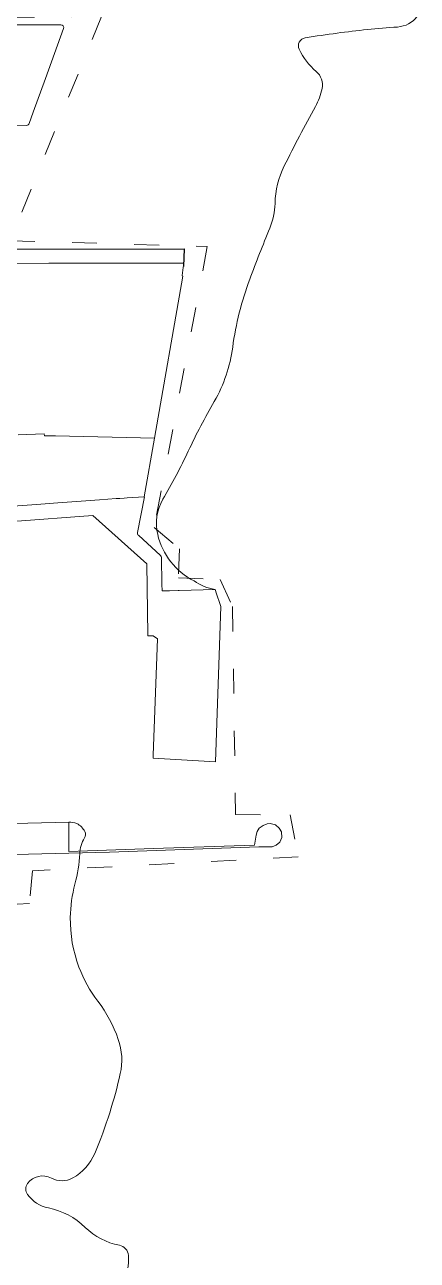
# Model space of a CAD drawing. Header units: millimetres. Extents: x 11558 to 23675, y 49449 to 61482.
# Drawn here: x 21221 to 21601, y 56063 to 57256 of the extents above; entities that cross this region are included whole.
import ezdxf

# ---------------------------------------------------------------- set-up
doc = ezdxf.new("R2010")
doc.units = ezdxf.units.MM
doc.linetypes.add('ACAD_ISO03W100', pattern=[30, 12, -18])
for name, color, linetype in [('0. Plano Base - PLANO', 254, 'Continuous'), ('0.BARRIOS - DIVISIÓN', 12, 'ACAD_ISO03W100'), ('7. puesta en valor CC la lucila', 212, 'Continuous')]:
    doc.layers.add(name, color=color, linetype=linetype)
doc.layers.get('7. puesta en valor CC la lucila').off()

# ---------------------------------------------------------------- blocks, each defined once
blk = doc.blocks.new('MANZANAS')
at = {"layer": '0. Plano Base - PLANO', "color": 0, "linetype": 'Continuous', "lineweight": 5}
for points in [[(5639925.7, 6181923.4, -0.218113), (5639913.5, 6181905.4, 0.015577), (5639864.4, 6181873.2, 0.008313), (5639839.1, 6181854.9, 0.497044), (5639839, 6181842.5, 0.108936), (5639863.5, 6181831.1, -0.276888), (5639876.3, 6181819, -0.074641), (5639878.5, 6181800.8, 0.01095), (5639878.2, 6181735.9, 0.110612), (5639887, 6181699.6, -0.093723), (5639893.5, 6181676.2, 0.00906), (5639899, 6181623.5, 0.056838), (5639914.7, 6181557.6, -0.098993), (5639923, 6181503.1, 0.021295), (5639922.8, 6181449, -0.021295), (5639922.5, 6181396.3, 0.191144), (5639933.7, 6181363.8, 0.221441), (5639985.5, 6181340.3, 0.113013), (5640007.4, 6181342.4, -0.059501)], [(5639835.7, 6181606.5, -0.092032), (5639836.2, 6181605.7), (5639836.8, 6181604), (5639839.4, 6181596.5), (5639839.4, 6181596.4), (5639840.1, 6181596.4), (5639888.2, 6181444.9), (5639802.1, 6181402.7), (5639792.8, 6181398.1), (5639791.6, 6181399.6), (5639769.9, 6181387)], [(5639793.3, 6181321.5), (5639816.4, 6181335.6), (5639834, 6181346.4), (5639857, 6181360.8), (5639868.2, 6181367.7), (5639882, 6181376), (5639885.2, 6181378), (5639888.7, 6181380.1), (5639891.1, 6181381.6), (5639905.2, 6181390.2), (5639905.6, 6181390.4), (5639915.6, 6181356.6, 0.261443), (5639917.5, 6181354.6), (5639945.4, 6181347.2, -0.205531), (5639947.1, 6181345.8), (5639959.5, 6181323.1), (5639962.5, 6181317.5), (5639962.9, 6181317.7), (5639968.7, 6181320.9), (5639976, 6181325), (5639976.9, 6181325.5), (5640007.4, 6181342.4), (5640008.9, 6181341), (5640009.1, 6181340.8), (5640019.7, 6181330.4), (5640084.4, 6181194.8), (5640029.3, 6181170.1), (5640028.7, 6181171.5), (5640028, 6181173), (5639979.9, 6181274.3), (5639979.9, 6181274.4), (5639974.9, 6181275.1), (5639974.6, 6181274.9), (5639972.5, 6181273.9), (5639970.3, 6181272.8), (5639970, 6181273.5), (5639937.3, 6181334), (5639869.6, 6181351.4), (5639803.3, 6181310.3)], [(5639985.5, 6181077.9, -0.073858), (5639993, 6181080.3, -0.134724), (5640003.4, 6181077, -0.245522), (5640005.9, 6181071.3, 0.126397), (5640008.8, 6181055.8, -0.05527), (5640018.3, 6181027.6, 0.062786), (5640029.2, 6180996.8, 0.093553), (5640058.6, 6180958.3, 0.072615), (5640090.1, 6180937.4, -0.078296), (5640124.6, 6180913.8, -0.140623), (5640141.5, 6180885.4, -0.021323), (5640149.9, 6180847.1, -0.022647), (5640155.1, 6180805.7, -0.167748), (5640147.2, 6180774.9, -0.255825), (5640128.9, 6180765.2, 0.375441), (5640110.9, 6180749.9, 0.321483), (5640115.7, 6180740.6, 0.192414), (5640139.7, 6180738.3, -0.145771), (5640179.9, 6180738.1, 0.145771), (5640217.1, 6180738, -0.336062), (5640229.4, 6180733.3, -0.155348), (5640236.1, 6180707, 0.144767)]]:
    blk.add_lwpolyline(points, format="xyb", dxfattribs=at)
blk.add_lwpolyline([(5639515, 6181593.9), (5639535.4, 6181651), (5639537.7, 6181657.5), (5639543.1, 6181672.2), (5639562.6, 6181724.5, -0.184954), (5639563.9, 6181726), (5639585.4, 6181737.3), (5639623.8, 6181757.4, -0.521827), (5639627.9, 6181755.3), (5639634.5, 6181704.3), (5639639, 6181670.2), (5639640.5, 6181658.7, -0.310072), (5639639.1, 6181655.8), (5639595.3, 6181632), (5639591.5, 6181629.9), (5639518.9, 6181590.5, -0.688545)], format="xyb", close=True, dxfattribs=at)
at = {"layer": '0. Plano Base - PLANO', "color": 0}
blk.add_lwpolyline([(5639646, 6181524.6), (5639829.3, 6181620.5), (5639836.5, 6181604.8)], dxfattribs=at)
at = {"layer": '0. Plano Base - PLANO', "color": 0, "linetype": 'Continuous', "lineweight": 5}
for points in [[(5639672.4, 6181522.8), (5639719.5, 6181547.7), (5639835.1, 6181607.9)], [(5639769.9, 6181387), (5639791.6, 6181399.6), (5639792.8, 6181398.1), (5639802.1, 6181402.7), (5639888.2, 6181444.9), (5639905.2, 6181390.2), (5639891.1, 6181381.6), (5639888.7, 6181380.1), (5639885.2, 6181378), (5639882, 6181376), (5639868.2, 6181367.7), (5639857, 6181360.8), (5639834, 6181346.4), (5639816.4, 6181335.6), (5639793.3, 6181321.5)], [(5639904.5, 6181033.1), (5639985.5, 6181077.9), (5639998.6, 6181052.9), (5640069.7, 6181093.1), (5640154.9, 6181140.9), (5640151.8, 6181150.1), (5640151.3, 6181153.8), (5640151.4, 6181157.5), (5640153.5, 6181161.6), (5640156.2, 6181164.7), (5640158.9, 6181166.4), (5640163.8, 6181167.6), (5640168.6, 6181166.3), (5640172, 6181164.3), (5640175, 6181159.6), (5640175.3, 6181154.8), (5640173.7, 6181150.5), (5640170.9, 6181147.5), (5640159.4, 6181141.3), (5640033.8, 6181070.4), (5639953.7, 6181026)]]:
    blk.add_lwpolyline(points, dxfattribs=at)

msp = doc.modelspace()

# ---------------------------------------------------------------- linework, layer by layer
at = {"layer": '0.BARRIOS - DIVISIÓN', "color": 14, "lineweight": 18, "ltscale": 2}
msp.add_lwpolyline([(17027.6, 58263.7), (19945.7, 58287.9), (19902.1, 57798.9), (19856, 57250.5), (20909.5, 57261.7), (21026.6, 57261.3), (21295.4, 57263.7), (21207.1, 57047.2), (21397.7, 57041.8), (21346.4, 56770.6), (21370.9, 56749.9), (21369.7, 56721.8), (21410.1, 56720.2), (21422, 56694.2), (21425, 56493.3), (21477.9, 56493.2), (21485.4, 56452.7), (21228.9, 56439), (21225.9, 56407.6), (21148.4, 56402.8), (21134.4, 56160), (21185.4, 56161.5), (21178.8, 56000.8)], dxfattribs=at)

# ---------------------------------------------------------------- block references
at = {"layer": '0. Plano Base - PLANO', "color": 28, "lineweight": 5, "true_color": 0x0d0d0d, "rotation": 332.5463477508169}
msp.add_blockref('MANZANAS', (-7833237.5, -2828296.1), dxfattribs=at)
at = {"layer": '7. puesta en valor CC la lucila', "color": 250, "lineweight": 30, "rotation": 332.5463477508169}
msp.add_blockref('MANZANAS', (-7833237.5, -2828296.1), dxfattribs=at)

doc.saveas('drawing.dxf')
